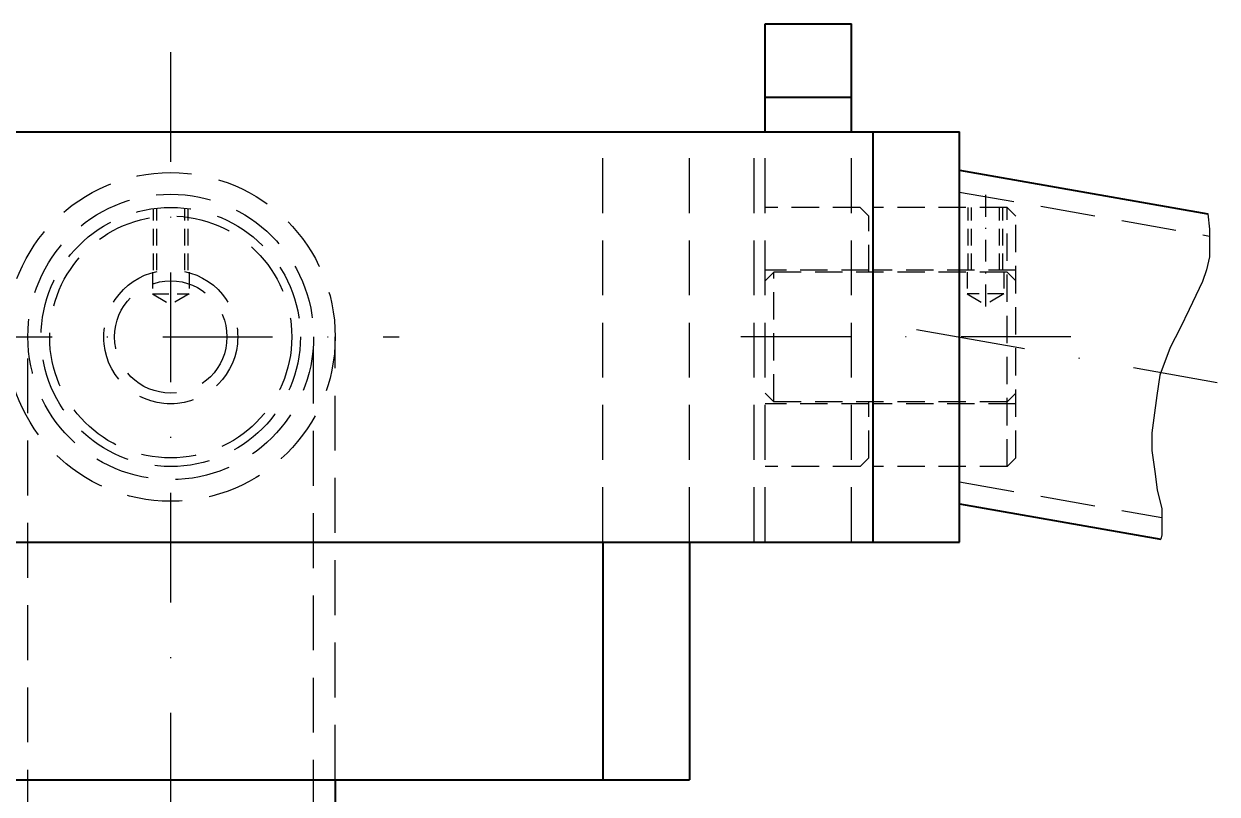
# Model space of a CAD drawing. Extents: x -3791 to -2950, y 5788 to 6382.
# Drawn here: x -3292.9 to -3154.9, y 5871.3 to 5960.5 of the extents above; entities that cross this region are included whole.
import ezdxf

# ---------------------------------------------------------------- set-up
doc = ezdxf.new("R2010")
doc.units = 0
doc.linetypes.add('STRICHPUNKT', pattern=[25.4, 12.7, -6.35, 0, -6.35])
doc.linetypes.add('VERDECKT', pattern=[9.525, 6.35, -3.175])
for name, color, linetype, lineweight in [('ACHSE', 150, 'STRICHPUNKT', 25), ('VERDECKT', 2, 'VERDECKT', 25), ('VOLL_03', 6, 'CONTINUOUS', 25), ('VOLL_05', 7, 'CONTINUOUS', 40)]:
    doc.layers.add(name, color=color, linetype=linetype, lineweight=lineweight)

msp = doc.modelspace()

# ---------------------------------------------------------------- linework, layer by layer
at = {"layer": 'ACHSE'}
for p, q in [((-3275.8949, 5842.5355), (-3275.8949, 5959.1865)), ((-3302.3164, 5924.2609), (-3249.4735, 5924.2609)), ((-3171.7703, 5924.2609), (-3211.871, 5924.2609)), ((-3189.6449, 5925.1425), (-3154.8583, 5919.0087))]:
    msp.add_line(p, q, dxfattribs=at)
at = {"layer": 'ACHSE', "ltscale": 0.2}
msp.add_line((-3181.6449, 5940.7025), (-3181.6449, 5926.7792), dxfattribs=at)
at = {"layer": 'VERDECKT'}
for p, q in [((-3225.8949, 5900.5109), (-3225.8949, 5948.0109)), ((-3215.8949, 5900.5109), (-3215.8949, 5948.0109)), ((-3208.3949, 5900.5109), (-3208.3949, 5948.0109)), ((-3207.1449, 5900.5109), (-3207.1449, 5948.0109)), ((-3197.1449, 5900.5109), (-3197.1449, 5948.0109)), ((-3184.6449, 5941.0408), (-3155.7395, 5935.944)), ((-3292.4199, 5848.7609), (-3292.4199, 5924.2609)), ((-3259.3699, 5849.89), (-3259.3699, 5924.2609)), ((-3256.8699, 5873.0109), (-3256.8699, 5924.2609)), ((-3184.6449, 5907.481), (-3161.2566, 5903.357))]:
    msp.add_line(p, q, dxfattribs=at)
at = {"layer": 'VERDECKT', "ltscale": 0.3}
for p, q in [((-3277.5099, 5932.0109), (-3277.5099, 5939.1737)), ((-3274.2799, 5932.0109), (-3274.2799, 5939.1737)), ((-3183.6449, 5932.0109), (-3183.6449, 5939.2609)), ((-3183.2599, 5932.0109), (-3183.2599, 5939.2609)), ((-3180.0299, 5932.0109), (-3180.0299, 5939.2609)), ((-3179.6449, 5932.0109), (-3179.6449, 5939.2609)), ((-3277.8949, 5932.0109), (-3277.8949, 5939.127)), ((-3273.8949, 5932.0109), (-3273.8949, 5939.127)), ((-3278.0199, 5931.7609), (-3278.0199, 5929.2609)), ((-3273.7699, 5931.7609), (-3273.7699, 5929.2609)), ((-3183.7699, 5931.7609), (-3183.7699, 5929.2609)), ((-3179.5199, 5931.7609), (-3179.5199, 5929.2609)), ((-3179.1449, 5931.7609), (-3178.1449, 5930.7609)), ((-3278.0199, 5929.2609), (-3273.7699, 5929.2609)), ((-3278.0199, 5929.2609), (-3275.8949, 5927.9841)), ((-3273.7699, 5929.2609), (-3275.8949, 5927.9841)), ((-3179.5199, 5929.2609), (-3183.7699, 5929.2609)), ((-3183.7699, 5929.2609), (-3181.6449, 5927.9841)), ((-3179.5199, 5929.2609), (-3181.6449, 5927.9841))]:
    msp.add_line(p, q, dxfattribs=at)
at = {"layer": 'VERDECKT', "ltscale": 0.5}
for p, q in [((-3196.1449, 5939.2609), (-3207.1449, 5939.2609)), ((-3195.1449, 5938.2609), (-3196.1449, 5939.2609)), ((-3194.6449, 5939.2609), (-3194.6449, 5931.7609)), ((-3179.1449, 5939.2609), (-3194.6449, 5939.2609)), ((-3178.1449, 5938.2609), (-3179.1449, 5939.2609)), ((-3179.1449, 5909.2609), (-3179.1449, 5939.2609)), ((-3195.1449, 5931.7609), (-3195.1449, 5938.2609)), ((-3178.1449, 5910.2609), (-3178.1449, 5938.2609)), ((-3195.1449, 5932.0109), (-3207.1449, 5932.0109)), ((-3206.1449, 5931.7609), (-3207.1449, 5930.7609)), ((-3206.1449, 5916.7609), (-3206.1449, 5931.7609)), ((-3179.1449, 5931.7609), (-3206.1449, 5931.7609)), ((-3178.1449, 5932.0109), (-3194.6449, 5932.0109)), ((-3206.1449, 5916.7609), (-3207.1449, 5917.7609)), ((-3179.1449, 5916.7609), (-3178.1449, 5917.7609)), ((-3195.1449, 5916.5109), (-3207.1449, 5916.5109)), ((-3179.1449, 5916.7609), (-3206.1449, 5916.7609)), ((-3195.1449, 5910.2609), (-3195.1449, 5916.7609)), ((-3194.6449, 5916.7609), (-3194.6449, 5909.2609)), ((-3178.1449, 5916.5109), (-3194.6449, 5916.5109)), ((-3195.1449, 5910.2609), (-3196.1449, 5909.2609)), ((-3178.1449, 5910.2609), (-3179.1449, 5909.2609)), ((-3196.1449, 5909.2609), (-3207.1449, 5909.2609)), ((-3179.1449, 5909.2609), (-3194.6449, 5909.2609))]:
    msp.add_line(p, q, dxfattribs=at)
at = {"layer": 'VERDECKT'}
for radius in [19.025, 16.525, 15, 14, 7.75, 6.5]:
    msp.add_circle((-3275.8949, 5924.2609), radius, dxfattribs=at)
at = {"layer": 'VOLL_03'}
msp.add_lwpolyline([(-3155.9205, 5938.5145), (-3155.7395, 5936.7413), (-3155.7395, 5936.1119), (-3155.7395, 5933.5463), (-3156.0784, 5932.0457), (-3156.5626, 5930.6903), (-3158.1118, 5927.447), (-3159.1285, 5925.2686), (-3160.2905, 5923.0418), (-3161.5009, 5919.8469), (-3161.8398, 5917.4749), (-3162.1786, 5914.9093), (-3162.4016, 5913.1766), (-3162.4016, 5911.1049), (-3162.0199, 5908.4335), (-3161.8018, 5906.5254), (-3161.2566, 5904.3993), (-3161.2566, 5901.3463), (-3161.3647, 5900.8375)], dxfattribs=at)
at = {"layer": 'VOLL_05'}
for p, q in [((-3207.1449, 5948.0109), (-3207.1449, 5960.5109)), ((-3207.1449, 5960.5109), (-3197.1449, 5960.5109)), ((-3197.1449, 5948.0109), (-3197.1449, 5960.5109)), ((-3207.1449, 5952.0109), (-3197.1449, 5952.0109)), ((-3367.1449, 5948.0109), (-3184.6449, 5948.0109)), ((-3194.6449, 5900.5109), (-3194.6449, 5948.0109)), ((-3184.6449, 5900.5109), (-3184.6449, 5948.0109)), ((-3184.6449, 5943.5794), (-3155.9205, 5938.5145)), ((-3184.6449, 5904.9424), (-3161.3647, 5900.8375)), ((-3367.1449, 5900.5109), (-3184.6449, 5900.5109)), ((-3225.8949, 5900.5109), (-3225.8949, 5873.0109)), ((-3215.8949, 5900.5109), (-3215.8949, 5873.0109)), ((-3335.8949, 5873.0109), (-3215.8949, 5873.0109)), ((-3256.8699, 5873.0109), (-3256.8699, 5848.7295))]:
    msp.add_line(p, q, dxfattribs=at)

doc.saveas('drawing.dxf')
